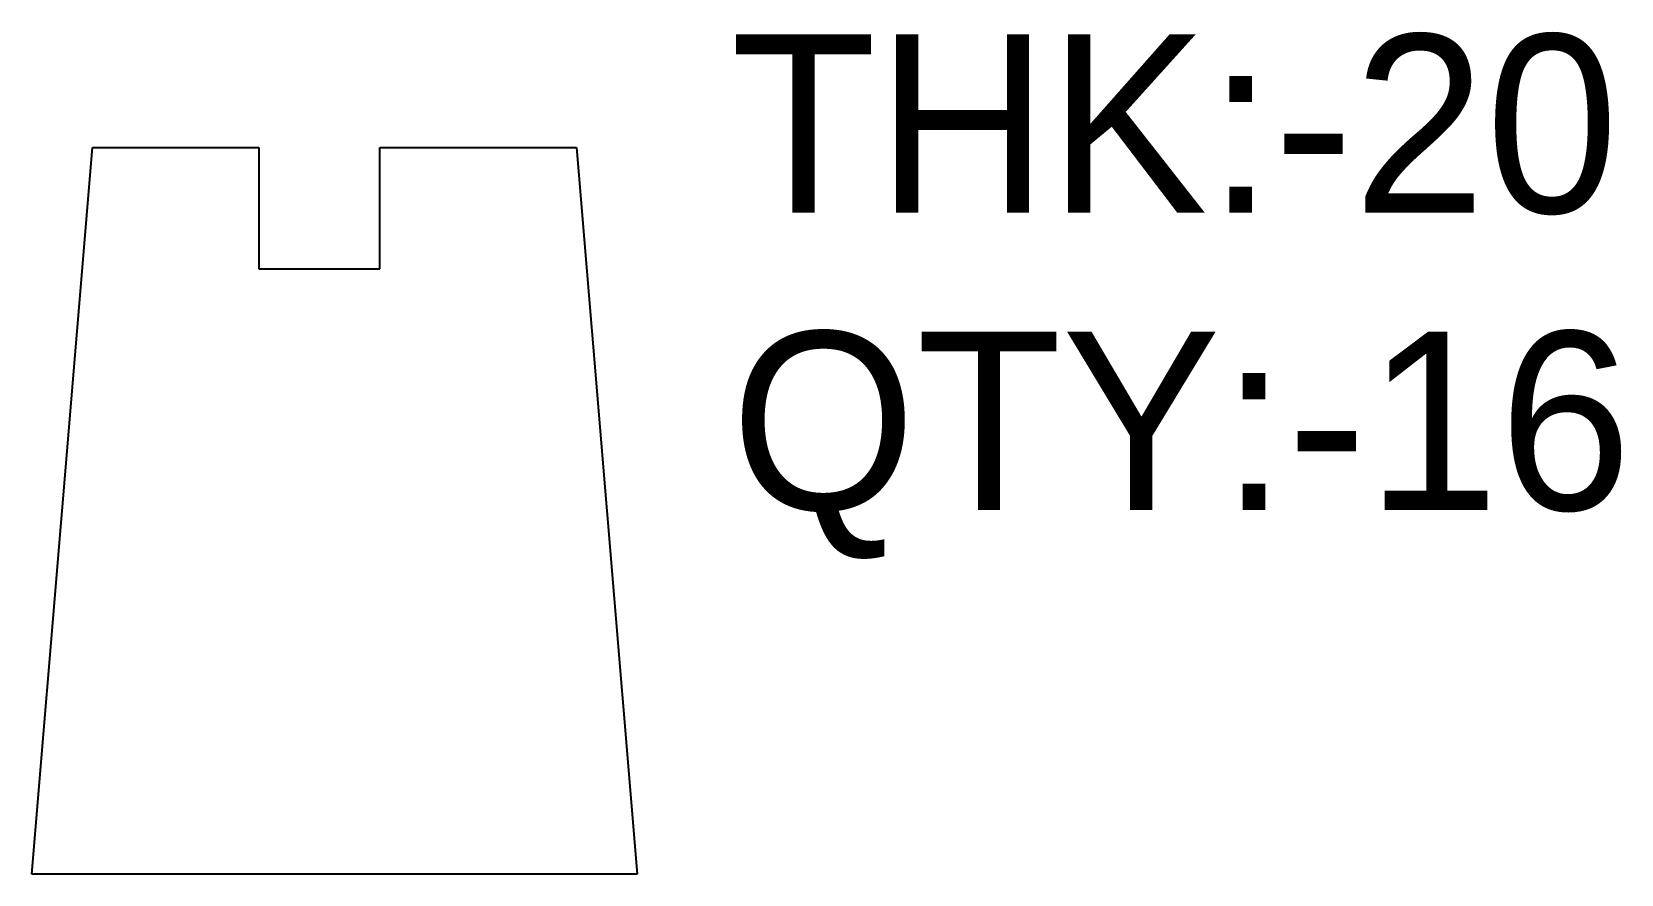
# Model space of a CAD drawing. Header units: millimetres. Extents: x 377 to 4009, y 39 to 1685.
# Drawn here: x 376.8 to 639.3, y 39.2 to 178.4 of the extents above.
import ezdxf

# ---------------------------------------------------------------- set-up
doc = ezdxf.new("R2010")
doc.units = ezdxf.units.MM

msp = doc.modelspace()

# ---------------------------------------------------------------- linework, layer by layer
at = {"color": 7, "linetype": 'Continuous', "lineweight": 25}
for p, q in [((376.79, 39.23), (386.79, 159.23)), ((386.79, 159.23), (414.29, 159.23)), ((414.29, 159.23), (414.29, 139.23)), ((434.29, 139.23), (434.29, 159.23)), ((434.29, 159.23), (466.79, 159.23)), ((466.79, 159.23), (476.79, 39.23)), ((414.29, 139.23), (434.29, 139.23)), ((476.79, 39.23), (376.79, 39.23))]:
    msp.add_line(p, q, dxfattribs=at)

# ---------------------------------------------------------------- texts
for s, p in [('THK:-20', (492.25, 148.47)), ('QTY:-16', (492.25, 99.39))]:
    msp.add_text(s, height=29.451).set_placement(p)

doc.saveas('drawing.dxf')
